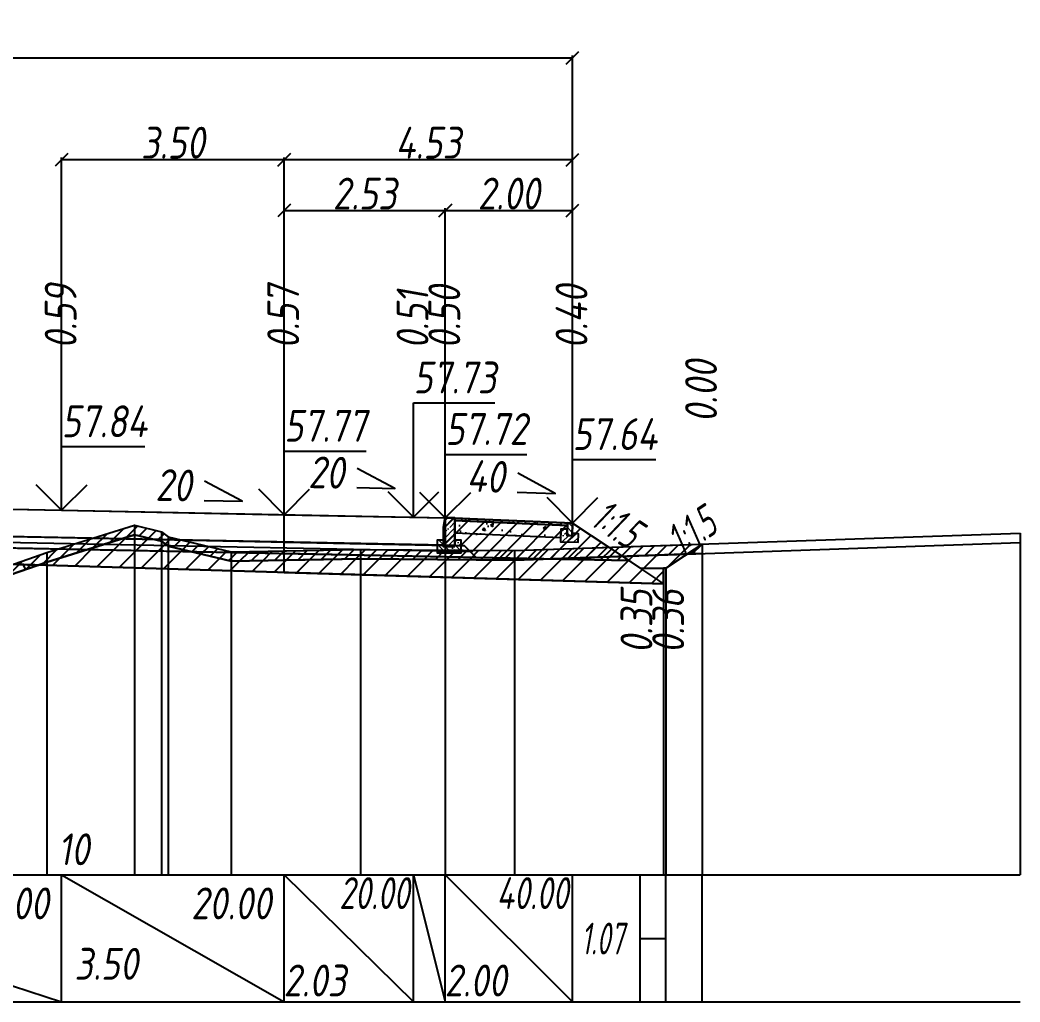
# Model space of a CAD drawing. Extents: x -717 to 1451, y -133302 to 233.
# Drawn here: x -217.2 to -138.6, y -73949.7 to -73872.5 of the extents above; entities that cross this region are included whole.
import ezdxf
from ezdxf.enums import TextEntityAlignment as Align

# ---------------------------------------------------------------- set-up
doc = ezdxf.new("R2010")
doc.units = 0
for name, color, linetype in [('КОД_399', 252, 'Continuous'), ('Код_514', 1, 'Continuous'), ('Контур_0', 7, 'Continuous'), ('Контур_2521', 7, 'Continuous'), ('Контур_2564', 7, 'Continuous'), ('Контур_2660', 7, 'Continuous'), ('Контур_2665', 7, 'Continuous'), ('Контур_400', 7, 'Continuous'), ('Контур_508', 7, 'Continuous'), ('Контур_512', 7, 'Continuous'), ('Контур_513', 7, 'Continuous'), ('Красный поперечник', 1, 'Continuous'), ('Объём_2501', 7, 'Continuous'), ('Объём_2564', 7, 'Continuous'), ('Объём_2650', 7, 'Continuous'), ('Объём_2660', 7, 'Continuous'), ('Объём_2661', 7, 'Continuous'), ('Объём_2662', 7, 'Continuous'), ('Объём_2663', 7, 'Continuous'), ('Объём_2664', 7, 'Continuous'), ('Объём_2665', 7, 'Continuous'), ('Объём_2666', 7, 'Continuous'), ('Откосы', 7, 'Continuous'), ('Отметки покрытия', 7, 'Continuous'), ('Рабочие отметки', 7, 'Continuous'), ('Слои выравнивания', 7, 'Continuous'), ('Таблица', 7, 'Continuous'), ('Уклоны проезжей части', 7, 'Continuous'), ('Черный поперечник', 3, 'Continuous')]:
    doc.layers.add(name, color=color, linetype=linetype)
for name, color, linetype, true_color in [('Контур_2540', 2, 'Continuous', 0xffff00), ('Контур_2560', 2, 'Continuous', 0xffff00), ('Контур_2561', 7, 'Continuous', 0xff8040), ('Контур_2562', 3, 'Continuous', 0x00ff00), ('Контур_2563', 7, 'Continuous', 0xff8000), ('Контур_2570', 7, 'Continuous', 0x80ff00), ('Контур_2736', 4, 'Continuous', 0x00ffff), ('Контур_402', 7, 'Continuous', 0xff6464), ('Контур_703', 4, 'Continuous', 0x00ffff), ('Контур_707', 4, 'Continuous', 0x00ffff), ('Контур_720', 131, 'Continuous', 0xaaffff), ('Объём_2500', 7, 'Continuous', 0xc0c0c0), ('Объём_2520', 7, 'Continuous', 0x80ffff), ('Объём_2540', 2, 'Continuous', 0xffff00), ('Объём_2560', 2, 'Continuous', 0xffff00), ('Объём_2561', 7, 'Continuous', 0xff8040), ('Объём_2562', 3, 'Continuous', 0x00ff00), ('Объём_2563', 7, 'Continuous', 0xff8000), ('Объём_2570', 7, 'Continuous', 0x80ff00), ('Объём_2600', 7, 'Continuous', 0x808000), ('Объём_2746', 2, 'Continuous', 0xffff00)]:
    doc.layers.add(name, color=color, linetype=linetype, true_color=true_color)
doc.styles.get("Standard").update_dxf_attribs({"font": 'txt', "height": 2.5})
doc.styles.add('М', font='romand.shx', dxfattribs={"width": 0.8, "oblique": 10, "height": 2.5})
doc.dimstyles.get("Standard").update_dxf_attribs({"dimtxt": 0.18, "dimasz": 0.18, "dimexe": 0.18, "dimexo": 0.0625, "dimgap": 0.09, "dimtad": 0, "dimtih": 1, "dimtoh": 1, "dimdec": 4, "dimzin": 0, "dimdsep": 46, "dimtxsty": 'Standard', "dimcen": 0.09, "dimadec": 0, "dimazin": 0, "dimtfac": 1, "dimtdec": 4, "dimtofl": 0, "dimtmove": 0, "dimatfit": 3, "dimfxl": 1, "dimtolj": 1, "dimtzin": 0, "dimarcsym": 0})
pattern_1 = [(0, (-450.9249, 7.3186), (1.42875, 0.8248891935), [0.9525, -1.905]), (120, (-450.9249, 7.3186), (-1.428749997, 0.824889199), [0.9525, -1.905]), (60, (-450.9249, 7.3186), (3e-09, 1.649778392), [-1.905, 0.9525])]

# ---------------------------------------------------------------- blocks, each defined once
blk = doc.blocks.new('_Oblique')
at = {"color": 0, "linetype": 'ByBlock', "lineweight": -2}
blk.add_line((-0.5, -0.5), (0.5, 0.5), dxfattribs=at)
blk = doc.blocks.new('*D3054')
at = {"color": 0, "lineweight": -2, "transparency": 16777216}
for p, q in [((-183.779, -73911.64), (-183.779, -73887.304)), ((-183.779, -73887.484), (-173.779, -73887.484)), ((-173.779, -73912.04), (-173.779, -73887.304))]:
    blk.add_line(p, q, dxfattribs=at)
at = {"layer": 'Defpoints', "color": 0, "transparency": 16777216}
for p in [(-173.779, -73887.484), (-183.779, -73911.702), (-173.779, -73912.102)]:
    blk.add_point(p, dxfattribs=at)
at = {"color": 0, "lineweight": -2, "transparency": 16777216, "rotation": 180}
blk.add_blockref('_Oblique', (-183.779, -73887.484), dxfattribs=at)
at = {"color": 0, "lineweight": -2, "transparency": 16777216}
blk.add_blockref('_Oblique', (-173.779, -73887.484), dxfattribs=at)
at = {"color": 0, "transparency": 16777216, "insert": (-178.779, -73886.144), "char_height": 2.5, "width": 0.72, "attachment_point": 5, "style": 'М'}
blk.add_mtext('\\A1;2.00', dxfattribs=at)
blk = doc.blocks.new('*D3056')
at = {"color": 0, "lineweight": -2, "transparency": 16777216}
for p, q in [((-196.446, -73911.386), (-196.446, -73887.304)), ((-196.446, -73887.484), (-183.779, -73887.484)), ((-183.779, -73911.64), (-183.779, -73887.304))]:
    blk.add_line(p, q, dxfattribs=at)
at = {"layer": 'Defpoints', "color": 0, "transparency": 16777216}
for p in [(-183.779, -73887.484), (-196.446, -73911.449), (-183.779, -73911.702)]:
    blk.add_point(p, dxfattribs=at)
at = {"color": 0, "lineweight": -2, "transparency": 16777216, "rotation": 180}
blk.add_blockref('_Oblique', (-196.446, -73887.484), dxfattribs=at)
at = {"color": 0, "lineweight": -2, "transparency": 16777216}
blk.add_blockref('_Oblique', (-183.779, -73887.484), dxfattribs=at)
at = {"color": 0, "transparency": 16777216, "insert": (-190.112, -73886.144), "char_height": 2.5, "width": 0.78, "attachment_point": 5, "style": 'М'}
blk.add_mtext('\\A1;2.53', dxfattribs=at)
blk = doc.blocks.new('*D3058')
at = {"color": 0, "lineweight": -2, "transparency": 16777216}
for p, q in [((-213.946, -73911.036), (-213.946, -73883.304)), ((-196.446, -73883.484), (-213.946, -73883.484)), ((-196.446, -73911.386), (-196.446, -73883.304))]:
    blk.add_line(p, q, dxfattribs=at)
at = {"layer": 'Defpoints', "color": 0, "transparency": 16777216}
for p in [(-213.946, -73883.484), (-213.946, -73911.099), (-196.446, -73911.449)]:
    blk.add_point(p, dxfattribs=at)
at = {"color": 0, "lineweight": -2, "transparency": 16777216, "rotation": 180}
blk.add_blockref('_Oblique', (-213.946, -73883.484), dxfattribs=at)
at = {"color": 0, "lineweight": -2, "transparency": 16777216}
blk.add_blockref('_Oblique', (-196.446, -73883.484), dxfattribs=at)
at = {"color": 0, "transparency": 16777216, "insert": (-205.196, -73882.144), "char_height": 2.5, "width": 0.75, "attachment_point": 5, "style": 'М'}
blk.add_mtext('\\A1;3.50', dxfattribs=at)
blk = doc.blocks.new('*D3059')
at = {"color": 0, "lineweight": -2, "transparency": 16777216}
for p, q in [((-196.446, -73911.386), (-196.446, -73883.304)), ((-173.779, -73883.484), (-196.446, -73883.484)), ((-173.779, -73912.04), (-173.779, -73883.304))]:
    blk.add_line(p, q, dxfattribs=at)
at = {"layer": 'Defpoints', "color": 0, "transparency": 16777216}
for p in [(-196.446, -73883.484), (-196.446, -73911.449), (-173.779, -73912.102)]:
    blk.add_point(p, dxfattribs=at)
at = {"color": 0, "lineweight": -2, "transparency": 16777216, "rotation": 180}
blk.add_blockref('_Oblique', (-196.446, -73883.484), dxfattribs=at)
at = {"color": 0, "lineweight": -2, "transparency": 16777216}
blk.add_blockref('_Oblique', (-173.779, -73883.484), dxfattribs=at)
at = {"color": 0, "transparency": 16777216, "insert": (-185.112, -73882.144), "char_height": 2.5, "width": 0.78, "attachment_point": 5, "style": 'М'}
blk.add_mtext('\\A1;4.53', dxfattribs=at)
blk = doc.blocks.new('*D3061')
at = {"color": 0, "lineweight": -2, "transparency": 16777216}
for p, q in [((-330.446, -73912.486), (-330.446, -73875.304)), ((-330.446, -73875.484), (-173.779, -73875.484)), ((-173.779, -73912.04), (-173.779, -73875.304))]:
    blk.add_line(p, q, dxfattribs=at)
at = {"layer": 'Defpoints', "color": 0, "transparency": 16777216}
for p in [(-173.779, -73875.484), (-330.446, -73912.549), (-173.779, -73912.102)]:
    blk.add_point(p, dxfattribs=at)
at = {"color": 0, "lineweight": -2, "transparency": 16777216, "rotation": 180}
blk.add_blockref('_Oblique', (-330.446, -73875.484), dxfattribs=at)
at = {"color": 0, "lineweight": -2, "transparency": 16777216}
blk.add_blockref('_Oblique', (-173.779, -73875.484), dxfattribs=at)
at = {"color": 0, "transparency": 16777216, "insert": (-252.112, -73874.144), "char_height": 2.5, "width": 0.9, "attachment_point": 5, "style": 'М'}
blk.add_mtext('\\A1;31.33', dxfattribs=at)
blk = doc.blocks.new('Тротуар1')
at = {"linetype": 'Continuous', "lineweight": 13}
h = blk.add_hatch(dxfattribs=at)
h.set_pattern_fill('ANSI35', scale=5, angle=90)
h.set_pattern_definition([(135, (-1541.6927, -4801.9416), (-0.88388348, -0.88388348), []), (135, (-1541.6927, -4801.0577), (-0.88388348, -0.88388348), [1.5625, -0.3125, 0, -0.3125])])
h.paths.add_polyline_path([(-16.72, -1.24), (-17.72, -1.24), (-17.72, -2.24), (-18.52, -2.24), (-18.52, -1.85), (-19.52, -1.89), (-19.52, -3.24), (-16.72, -3.24)])
h = blk.add_hatch(dxfattribs=at)
h.set_pattern_fill('ANSI35', scale=5)
h.set_pattern_definition([(45, (-1541.6927, -4800.4416), (-0.88388348, 0.88388348), []), (45, (-1540.8088, -4800.4416), (-0.88388348, 0.88388348), [1.5625, -0.3125, 0, -0.3125])])
h.paths.add_polyline_path([(-17.72, -0.24), (-18.52, -0.24), (-18.52, -2.24), (-17.72, -2.24)])
at = {"linetype": 'Continuous'}
h = blk.add_hatch(dxfattribs=at)
h.set_pattern_fill('ANSI31', color=256, scale=15, angle=45, style=0)
h.set_pattern_definition([(90, (-1932.1888, -4954.235), (-1.875, 3e-16), [])])
h.paths.add_polyline_path([(0, 0), (-17.72, -0.24), (-17.71, -0.63), (-11.04, -0.58), (0, -0.4)])
at = {"layer": 'КОД_399'}
h = blk.add_hatch(dxfattribs=at)
h.set_pattern_fill('AR-CONC', scale=0.7, angle=45, style=0)
h.set_pattern_definition([(95, (-1932.189, -4954.235), (3.860864, 3.2396496), [0.525, -5.775]), (40, (-1932.189, -4954.235), (-4.409945, 3.036377), [0.42, -4.62]), (145.45144, (-1931.867, -4953.965), (-0.549081, 6.2760265), [0.4461813, -4.907995]), (91.1842, (-1933.179, -4953.245), (6.101854, 4.4632964), [0.7875, -8.6625]), (141.63564, (-1932.67, -4952.873), (-0.1953, 9.447982), [0.669272, -7.361996]), (36.18416, (-1933.179, -4953.245), (-0.1953, 9.447982), [0.63, -6.93]), (66, (-1932.4363, -4952.9975), (4.947401, 0.9616773), [0.525, -5.775]), (11, (-1932.4363, -4952.9975), (-2.38496, 4.793659), [0.42, -4.62]), (116.45144, (-1932.024, -4952.9174), (2.562441, 5.7553363), [0.4461813, -4.907995]), (82.5, (-1932.1888, -4954.235), (-1.5875523, 1.7079287), [0, -4.564, 0, -4.69, 0, -4.6375]), (52.5, (-1932.1888, -4954.235), (-0.6501106, 3.2543661), [0, -2.674, 0, -4.459, 0, -1.7675]), (12.5, (-1933.2926, -4955.3388), (2.7539272, 2.5306453), [0, -1.75, 0, -5.46, 0, -7.245]), (2.5, (-1933.7876, -4955.8337), (2.3911299, 3.3821186), [0, -2.275, 0, -3.626, 0, -5.145])])
h.paths.add_polyline_path([(0, -0.4), (-17.71, -0.63), (-17.72, -1.24), (-16.71, -1.24), (-16.72, -2.62), (-0.07, -2.41)])
at = {"linetype": 'Continuous'}
blk.add_lwpolyline([(-17.72, -1.24), (-16.72, -1.24), (-16.72, -3.24), (-19.52, -3.24), (-19.52, -1.89), (-18.52, -1.85)], dxfattribs=at)
at = {"color": 7, "lineweight": 30}
for points in [[(-18.52, -0.24), (-18.52, -2.24), (-17.72, -2.24), (-17.72, -0.24), (-18.52, -0.24)], [(-8.6, -0.53), (0, -0.4)]]:
    blk.add_lwpolyline(points, dxfattribs=at)
for points in [[(0, 0), (-17.72, -0.24), (-17.72, -0.63), (0, -0.4)], [(0, -0.4), (-17.71, -0.63), (-17.72, -1.24), (-16.71, -1.24), (-16.72, -2.62), (-0.07, -2.39)]]:
    blk.add_lwpolyline(points, close=True)
blk = doc.blocks.new('БР100.30.18')
at = {"linetype": 'Continuous', "lineweight": 13}
h = blk.add_hatch(dxfattribs=at)
h.set_pattern_fill('ANSI35', scale=5)
h.set_pattern_definition([(45, (-1504.996, -4799.2297), (-0.88388348, 0.88388348), []), (45, (-1504.1121, -4799.2297), (-0.88388348, 0.88388348), [1.5625, -0.3125, 0, -0.3125])])
h.paths.add_polyline_path([(0.3, 3.47), (1.8, 3.47), (1.8, -1.03), (0, -1.03), (0, 1.97)])
h = blk.add_hatch(dxfattribs=at)
h.set_pattern_fill('ANSI35', scale=5, angle=90)
h.set_pattern_definition([(135, (-1504.996, -4800.7297), (-0.88388348, -0.88388348), []), (135, (-1504.996, -4799.8458), (-0.88388348, -0.88388348), [1.5625, -0.3125, 0, -0.3125])])
h.paths.add_polyline_path([(-1, -0.03), (0, -0.03), (0, -1.03), (1.8, -1.03), (1.8, -0.03), (2.8, -0.03), (2.8, -2.03), (-1, -2.03)])
at = {"color": 7, "lineweight": 30}
blk.add_lwpolyline([(1.8, -1.03), (0, -1.03), (0, 1.97), (0.3, 3.47), (1.8, 3.47)], close=True, dxfattribs=at)
at = {"linetype": 'Continuous'}
blk.add_lwpolyline([(0, -0.03), (-1, -0.03), (-1, -2.03), (2.8, -2.03), (2.8, -0.03), (1.8, -0.03)], dxfattribs=at)

msp = doc.modelspace()

# ---------------------------------------------------------------- hatches: boundary and pattern name
at = {"layer": 'Объём_2563'}
h = msp.add_hatch(dxfattribs=at)
h.set_pattern_fill('ANSI31', color=256, scale=0.3)
h.set_pattern_definition([(45, (-450.9249, 7.3186), (-0.673519209, 0.673519209), [])])
h.paths.add_polyline_path([(-181.361, -73914.738), (-182.279, -73913.82), (-183.779, -73913.79), (-183.779, -73911.64), (-173.779, -73912.04), (-169.372, -73914.978)])
at = {"layer": 'Объём_2570'}
h = msp.add_hatch(dxfattribs=at)
h.set_pattern_fill('ANSI31', color=256, scale=0.2)
h.set_pattern_definition([(45, (-450.9249, 7.3186), (-0.449012806, 0.449012806), [])])
h.paths.add_polyline_path([(-163.597, -73914.439), (-178.35, -73914.947), (-190.444, -73914.858), (-200.612, -73915.041), (-205.569, -73913.869), (-206.082, -73913.47), (-208.225, -73912.954), (-215.101, -73915.106), (-220.144, -73916.85), (-227.171, -73915.347), (-228.578, -73915.014), (-228.578, -73914.264), (-227.171, -73914.597), (-220.144, -73916.1), (-215.101, -73914.356), (-208.225, -73912.204), (-206.082, -73912.72), (-205.569, -73913.119), (-200.612, -73914.291), (-190.444, -73914.108), (-178.35, -73914.197), (-163.597, -73913.689)])
at = {"layer": 'Объём_2600'}
h = msp.add_hatch(dxfattribs=at)
h.set_pattern_fill('ANSI31', color=6, scale=0.4)
h.set_pattern_definition([(45, (-450.9249, 7.3186), (-0.898025612, 0.898025612), [])])
h.paths.add_polyline_path([(-166.451, -73915.591), (-166.618, -73915.591), (-166.618, -73916.814), (-215.774, -73915.339), (-215.101, -73915.106), (-208.225, -73912.954), (-206.082, -73913.47), (-205.569, -73913.869), (-200.612, -73915.041), (-190.444, -73914.858), (-178.35, -73914.947), (-164.784, -73914.479)])
h = msp.add_hatch(dxfattribs=at)
h.set_pattern_fill('HONEY', color=5, scale=0.3)
h.set_pattern_definition(pattern_1)
h.paths.add_polyline_path([(-164.784, -73914.479), (-163.597, -73913.689), (-163.597, -73914.439)])
h = msp.add_hatch(dxfattribs=at)
h.set_pattern_fill('HONEY', color=5, scale=0.3)
h.set_pattern_definition(pattern_1)
h.paths.add_polyline_path([(-220.144, -73916.85), (-227.171, -73915.347), (-228.578, -73915.014), (-228.578, -73914.955), (-215.774, -73915.339)])

# ---------------------------------------------------------------- linework, layer by layer
at = {"layer": 'Код_514'}
for p, q in [((-244.696, -73939.681), (-213.946, -73949.681)), ((-213.946, -73949.681), (-213.946, -73939.681)), ((-213.946, -73939.681), (-196.446, -73949.681)), ((-196.446, -73949.681), (-196.446, -73939.681)), ((-196.446, -73939.681), (-186.279, -73949.681)), ((-186.279, -73949.681), (-186.279, -73939.681)), ((-186.279, -73939.681), (-183.779, -73949.681)), ((-183.779, -73949.681), (-183.779, -73939.681)), ((-183.779, -73939.681), (-173.779, -73949.681)), ((-173.779, -73949.681), (-173.779, -73939.681)), ((-168.451, -73949.681), (-168.451, -73939.681)), ((-166.451, -73949.681), (-166.451, -73939.681)), ((-163.597, -73949.681), (-163.597, -73939.681)), ((-168.451, -73944.681), (-166.451, -73944.681))]:
    msp.add_line(p, q, dxfattribs=at)
at = {"layer": 'Контур_0', "color": 18, "true_color": 0x000000, "flags": 128}
for points in [[(-213.946, -73911.036), (-183.779, -73911.64), (-183.779, -73913.79), (-244.696, -73912.571), (-244.696, -73910.421), (-213.946, -73911.036), (-213.946, -73911.036)], [(-213.946, -73913.186), (-182.279, -73913.82), (-181.361, -73914.738), (-244.696, -73913.471), (-244.696, -73912.571), (-213.946, -73913.186), (-213.946, -73913.186)], [(-183.779, -73913.79), (-182.279, -73913.82), (-181.361, -73914.738), (-169.372, -73914.978)]]:
    msp.add_lwpolyline(points, dxfattribs=at)
at = {"layer": 'Контур_2521', "color": 18, "true_color": 0x000000, "flags": 128}
msp.add_lwpolyline([(-244.696, -73913.021), (-181.82, -73914.279)], dxfattribs=at)
at = {"layer": 'Контур_2540', "flags": 128}
msp.add_lwpolyline([(-166.618, -73916.814), (-244.696, -73914.471), (-244.696, -73913.471), (-169.372, -73914.978), (-166.618, -73916.814), (-166.618, -73916.814)], dxfattribs=at)
at = {"layer": 'Контур_2560', "flags": 128}
msp.add_lwpolyline([(-183.779, -73911.64), (-173.779, -73912.04), (-173.779, -73912.04), (-173.779, -73912.04)], dxfattribs=at)
at = {"layer": 'Контур_2561', "flags": 128}
msp.add_lwpolyline([(-183.779, -73911.64), (-183.779, -73911.64), (-173.779, -73912.04), (-173.779, -73912.04), (-183.779, -73911.64)], dxfattribs=at)
at = {"layer": 'Контур_2562', "flags": 128}
msp.add_lwpolyline([(-173.779, -73912.04), (-173.779, -73912.04), (-173.779, -73912.04), (-173.779, -73912.04), (-173.779, -73912.04)], dxfattribs=at)
at = {"layer": 'Контур_2563', "flags": 128}
msp.add_lwpolyline([(-181.361, -73914.738), (-182.279, -73913.82), (-183.779, -73913.79), (-183.779, -73911.64), (-173.779, -73912.04), (-169.372, -73914.978), (-181.361, -73914.738), (-181.361, -73914.738)], dxfattribs=at)
at = {"layer": 'Контур_2564', "flags": 128}
msp.add_lwpolyline([(-183.779, -73911.64), (-173.779, -73912.04)], dxfattribs=at)
at = {"layer": 'Контур_2570', "flags": 128}
msp.add_lwpolyline([(-271.988, -73912.867), (-244.731, -73913.33), (-244.696, -73913.331), (-238.294, -73913.446), (-236.512, -73913.601), (-228.578, -73914.264), (-228.578, -73915.014), (-227.171, -73915.347), (-220.144, -73916.85), (-215.101, -73915.106), (-208.225, -73912.954), (-206.082, -73913.47), (-205.569, -73913.869), (-200.612, -73915.041), (-190.444, -73914.858), (-178.35, -73914.947), (-138.597, -73913.577)], dxfattribs=at)
at = {"layer": 'Контур_2660', "flags": 128}
msp.add_lwpolyline([(-244.696, -73914.471), (-166.618, -73916.814)], dxfattribs=at)
at = {"layer": 'Контур_2665', "flags": 128}
msp.add_lwpolyline([(-173.779, -73912.04), (-173.779, -73912.04)], dxfattribs=at)
at = {"layer": 'Контур_2736', "flags": 128}
msp.add_lwpolyline([(-173.779, -73912.04), (-170.927, -73913.941), (-170.927, -73913.941), (-168.451, -73915.591)], dxfattribs=at)
at = {"layer": 'Контур_400', "flags": 128}
msp.add_lwpolyline([(-244.696, -73910.421), (-213.946, -73911.036), (-196.446, -73911.386), (-196.446, -73911.386), (-196.446, -73911.386), (-196.446, -73911.386), (-186.279, -73911.59), (-186.279, -73911.59), (-183.779, -73911.64)], dxfattribs=at)
at = {"layer": 'Контур_402', "flags": 128}
msp.add_lwpolyline([(-337.604, -73917.258), (-304.113, -73916.254), (-304.113, -73913.76), (-265.231, -73912.982), (-265.231, -73913.032), (-263.879, -73913.005), (-263.879, -73913.055), (-262.527, -73913.028), (-244.731, -73913.33), (-244.696, -73913.331), (-244.696, -73914.471), (-166.618, -73916.814)], dxfattribs=at)
at = {"layer": 'Контур_508', "flags": 128}
msp.add_lwpolyline([(-340.184, -73918.979), (-337.604, -73917.258), (-304.113, -73916.254), (-304.113, -73913.76), (-265.231, -73912.982), (-265.231, -73913.032), (-263.879, -73913.005), (-263.879, -73913.055), (-262.527, -73913.028), (-244.731, -73913.33), (-244.696, -73913.331), (-244.696, -73914.471), (-166.618, -73916.814), (-166.618, -73915.591), (-166.451, -73915.591), (-163.597, -73913.689)], dxfattribs=at)
at = {"layer": 'Контур_512', "flags": 128}
msp.add_lwpolyline([(-244.696, -73914.471), (-166.618, -73916.814), (-166.618, -73915.591), (-166.451, -73915.591), (-163.597, -73913.689)], dxfattribs=at)
at = {"layer": 'Контур_513', "flags": 128}
msp.add_lwpolyline([(-340.184, -73918.979), (-337.604, -73917.258), (-304.113, -73916.254), (-304.113, -73913.76), (-265.231, -73912.982), (-265.231, -73913.032), (-263.879, -73913.005), (-263.879, -73913.055), (-262.527, -73913.028), (-244.731, -73913.33), (-244.696, -73913.331), (-244.696, -73914.471), (-166.618, -73916.814), (-166.618, -73915.591), (-166.451, -73915.591), (-163.597, -73913.689)], dxfattribs=at)
at = {"layer": 'Контур_703', "flags": 128}
for points in [[(-173.779, -73912.04), (-170.927, -73913.941)], [(-170.927, -73913.941), (-168.451, -73915.591)]]:
    msp.add_lwpolyline(points, dxfattribs=at)
at = {"layer": 'Контур_707', "flags": 128}
msp.add_lwpolyline([(-166.451, -73915.591), (-163.597, -73913.689)], dxfattribs=at)
at = {"layer": 'Контур_720', "flags": 128}
msp.add_lwpolyline([(-168.451, -73915.591), (-166.451, -73915.591)], dxfattribs=at)
at = {"layer": 'Красный поперечник'}
for p, q in [((-244.696, -73910.421), (-213.946, -73911.036)), ((-213.946, -73911.036), (-196.446, -73911.386)), ((-196.446, -73911.386), (-186.279, -73911.59)), ((-186.279, -73911.59), (-183.779, -73911.64)), ((-183.779, -73911.64), (-173.779, -73912.04)), ((-173.779, -73912.04), (-168.451, -73915.591)), ((-166.451, -73915.591), (-163.597, -73913.689)), ((-163.597, -73913.689), (-163.597, -73939.681)), ((-168.451, -73915.591), (-166.451, -73915.591)), ((-166.618, -73915.591), (-166.618, -73939.681)), ((-166.451, -73915.591), (-166.451, -73939.681)), ((-166.618, -73916.814), (-166.618, -73939.681))]:
    msp.add_line(p, q, dxfattribs=at)
at = {"layer": 'Объём_2500', "color": 18, "true_color": 0x000000, "flags": 128}
for points in [[(-213.946, -73911.036), (-183.779, -73911.64), (-183.779, -73913.79), (-244.696, -73912.571), (-244.696, -73910.421), (-213.946, -73911.036), (-213.946, -73911.036)], [(-196.446, -73911.386), (-183.779, -73911.64), (-183.779, -73913.79), (-196.446, -73913.536), (-196.446, -73911.386)]]:
    msp.add_lwpolyline(points, dxfattribs=at)
at = {"layer": 'Объём_2501', "flags": 128}
for points in [[(-244.696, -73910.421), (-213.946, -73911.036), (-196.446, -73911.386), (-196.446, -73911.386), (-196.446, -73911.386), (-196.446, -73911.386), (-186.279, -73911.59), (-186.279, -73911.59), (-183.779, -73911.64)], [(-196.446, -73911.386), (-186.279, -73911.59), (-186.279, -73911.59), (-183.779, -73911.64)]]:
    msp.add_lwpolyline(points, dxfattribs=at)
at = {"layer": 'Объём_2520', "color": 250, "flags": 128}
for points in [[(-213.946, -73913.186), (-182.279, -73913.82), (-181.361, -73914.738), (-244.696, -73913.471), (-244.696, -73912.571), (-213.946, -73913.186), (-213.946, -73913.186)], [(-196.446, -73913.536), (-182.279, -73913.82), (-181.361, -73914.738), (-196.446, -73914.436), (-196.446, -73913.536)]]:
    msp.add_lwpolyline(points, dxfattribs=at)
at = {"layer": 'Объём_2540', "flags": 128}
for points in [[(-166.618, -73916.814), (-244.696, -73914.471), (-244.696, -73913.471), (-169.372, -73914.978), (-166.618, -73916.814), (-166.618, -73916.814)], [(-196.446, -73914.436), (-169.372, -73914.978), (-166.618, -73916.814), (-166.618, -73916.814), (-166.618, -73916.814), (-196.446, -73915.919), (-196.446, -73914.436)]]:
    msp.add_lwpolyline(points, dxfattribs=at)
at = {"layer": 'Объём_2560', "flags": 128}
msp.add_lwpolyline([(-183.779, -73911.64), (-173.779, -73912.04), (-173.779, -73912.04), (-173.779, -73912.04)], dxfattribs=at)
msp.add_lwpolyline([(-183.779, -73911.64), (-173.779, -73912.04), (-173.779, -73912.04), (-173.779, -73912.04)], dxfattribs=at)
at = {"layer": 'Объём_2561', "flags": 128}
msp.add_lwpolyline([(-183.779, -73911.64), (-183.779, -73911.64), (-173.779, -73912.04), (-173.779, -73912.04), (-183.779, -73911.64)], dxfattribs=at)
msp.add_lwpolyline([(-183.779, -73911.64), (-183.779, -73911.64), (-173.779, -73912.04), (-173.779, -73912.04), (-183.779, -73911.64)], dxfattribs=at)
at = {"layer": 'Объём_2562', "flags": 128}
msp.add_lwpolyline([(-173.779, -73912.04), (-173.779, -73912.04), (-173.779, -73912.04), (-173.779, -73912.04), (-173.779, -73912.04)], dxfattribs=at)
msp.add_lwpolyline([(-173.779, -73912.04), (-173.779, -73912.04), (-173.779, -73912.04), (-173.779, -73912.04), (-173.779, -73912.04)], dxfattribs=at)
at = {"layer": 'Объём_2563', "color": 250, "flags": 128}
msp.add_lwpolyline([(-181.361, -73914.738), (-182.279, -73913.82), (-183.779, -73913.79), (-183.779, -73911.64), (-173.779, -73912.04), (-169.372, -73914.978), (-181.361, -73914.738), (-181.361, -73914.738)], dxfattribs=at)
msp.add_lwpolyline([(-181.361, -73914.738), (-182.279, -73913.82), (-183.779, -73913.79), (-183.779, -73911.64), (-173.779, -73912.04), (-169.372, -73914.978), (-181.361, -73914.738), (-181.361, -73914.738)], dxfattribs=at)
at = {"layer": 'Объём_2564', "flags": 128}
msp.add_lwpolyline([(-183.779, -73911.64), (-173.779, -73912.04)], dxfattribs=at)
msp.add_lwpolyline([(-183.779, -73911.64), (-173.779, -73912.04)], dxfattribs=at)
at = {"layer": 'Объём_2570', "flags": 128}
for points in [[(-163.597, -73914.439), (-178.35, -73914.947), (-190.444, -73914.858), (-200.612, -73915.041), (-205.569, -73913.869), (-206.082, -73913.47), (-208.225, -73912.954), (-215.101, -73915.106), (-220.144, -73916.85), (-227.171, -73915.347), (-228.578, -73915.014), (-228.578, -73914.264), (-227.171, -73914.597), (-220.144, -73916.1), (-215.101, -73914.356), (-208.225, -73912.204), (-206.082, -73912.72), (-205.569, -73913.119), (-200.612, -73914.291), (-190.444, -73914.108), (-178.35, -73914.197), (-163.597, -73913.689), (-163.597, -73914.439), (-163.597, -73914.439)], [(-196.446, -73914.216), (-190.444, -73914.108), (-178.35, -73914.197), (-163.597, -73913.689), (-163.597, -73914.439), (-163.597, -73914.439), (-163.597, -73914.439), (-178.35, -73914.947), (-190.444, -73914.858), (-196.446, -73914.966), (-196.446, -73914.216)]]:
    msp.add_lwpolyline(points, dxfattribs=at)
at = {"layer": 'Объём_2600', "color": 5, "flags": 128}
for points in [[(-164.784, -73914.479), (-163.597, -73913.689), (-163.597, -73914.439), (-164.784, -73914.479), (-164.784, -73914.479)], [(-164.784, -73914.479), (-163.597, -73913.689), (-163.597, -73914.439), (-164.784, -73914.479), (-164.784, -73914.479)], [(-220.144, -73916.85), (-227.171, -73915.347), (-228.578, -73915.014), (-228.578, -73914.955), (-215.774, -73915.339), (-220.144, -73916.85), (-220.144, -73916.85)]]:
    msp.add_lwpolyline(points, dxfattribs=at)
at = {"layer": 'Объём_2650', "color": 6, "flags": 128}
for points in [[(-166.451, -73915.591), (-166.618, -73915.591), (-166.618, -73916.814), (-215.774, -73915.339), (-215.101, -73915.106), (-208.225, -73912.954), (-206.082, -73913.47), (-205.569, -73913.869), (-200.612, -73915.041), (-190.444, -73914.858), (-178.35, -73914.947), (-164.784, -73914.479), (-166.451, -73915.591), (-166.451, -73915.591)], [(-196.446, -73914.966), (-190.444, -73914.858), (-178.35, -73914.947), (-164.784, -73914.479), (-166.451, -73915.591), (-166.451, -73915.591), (-166.451, -73915.591), (-166.618, -73915.591), (-166.618, -73916.814), (-196.446, -73915.919), (-196.446, -73914.966)]]:
    msp.add_lwpolyline(points, dxfattribs=at)
at = {"layer": 'Объём_2660', "flags": 128}
for points in [[(-244.696, -73914.471), (-166.618, -73916.814)], [(-196.446, -73915.919), (-166.618, -73916.814)]]:
    msp.add_lwpolyline(points, dxfattribs=at)
at = {"layer": 'Объём_2661', "flags": 128}
msp.add_lwpolyline([(-173.779, -73912.04), (-170.927, -73913.941), (-168.451, -73915.591)], dxfattribs=at)
msp.add_lwpolyline([(-173.779, -73912.04), (-170.927, -73913.941), (-168.451, -73915.591)], dxfattribs=at)
at = {"layer": 'Объём_2662', "flags": 128}
msp.add_lwpolyline([(-166.451, -73915.591), (-163.597, -73913.689)], dxfattribs=at)
msp.add_lwpolyline([(-166.451, -73915.591), (-163.597, -73913.689)], dxfattribs=at)
at = {"layer": 'Объём_2663', "flags": 128}
msp.add_lwpolyline([(-168.451, -73915.591), (-166.451, -73915.591)], dxfattribs=at)
msp.add_lwpolyline([(-168.451, -73915.591), (-166.451, -73915.591)], dxfattribs=at)
at = {"layer": 'Объём_2664', "flags": 128}
msp.add_lwpolyline([(-168.451, -73915.591), (-166.451, -73915.591)], dxfattribs=at)
msp.add_lwpolyline([(-168.451, -73915.591), (-166.451, -73915.591)], dxfattribs=at)
at = {"layer": 'Объём_2665', "flags": 128}
msp.add_lwpolyline([(-173.779, -73912.04), (-173.779, -73912.04)], dxfattribs=at)
msp.add_lwpolyline([(-173.779, -73912.04), (-173.779, -73912.04)], dxfattribs=at)
at = {"layer": 'Объём_2666', "flags": 128}
msp.add_lwpolyline([(-173.779, -73912.04), (-170.927, -73913.941), (-170.927, -73913.941), (-168.451, -73915.591)], dxfattribs=at)
msp.add_lwpolyline([(-173.779, -73912.04), (-170.927, -73913.941), (-170.927, -73913.941), (-168.451, -73915.591)], dxfattribs=at)
at = {"layer": 'Объём_2746', "flags": 128}
for points in [[(-205.569, -73913.869), (-200.612, -73915.041), (-190.444, -73914.858), (-178.35, -73914.947), (-169.857, -73914.654), (-168.451, -73915.591), (-166.618, -73915.591), (-166.618, -73916.814), (-215.774, -73915.339), (-215.101, -73915.106), (-208.225, -73912.954), (-206.082, -73913.47), (-205.569, -73913.869), (-205.569, -73913.869)], [(-196.446, -73914.966), (-190.444, -73914.858), (-178.35, -73914.947), (-169.857, -73914.654), (-168.451, -73915.591), (-166.618, -73915.591), (-166.618, -73916.814), (-196.446, -73915.919), (-196.446, -73914.966)]]:
    msp.add_lwpolyline(points, dxfattribs=at)
at = {"layer": 'Отметки покрытия', "color": 1}
for p, q in [((-186.279, -73911.59), (-186.279, -73902.59)), ((-186.279, -73902.59), (-179.879, -73902.59)), ((-213.946, -73911.036), (-213.946, -73906.036)), ((-213.946, -73906.036), (-207.396, -73906.036)), ((-196.446, -73911.386), (-196.446, -73906.386)), ((-196.446, -73906.386), (-189.996, -73906.386)), ((-183.779, -73911.64), (-183.779, -73906.64)), ((-183.779, -73906.64), (-177.379, -73906.64)), ((-173.779, -73912.04), (-173.779, -73907.04)), ((-173.779, -73907.04), (-167.229, -73907.04)), ((-213.946, -73911.036), (-215.946, -73909.036)), ((-213.946, -73911.036), (-211.946, -73909.036)), ((-196.446, -73911.386), (-198.446, -73909.386)), ((-196.446, -73911.386), (-194.446, -73909.386)), ((-186.279, -73911.59), (-188.279, -73909.59)), ((-186.279, -73911.59), (-184.279, -73909.59)), ((-183.779, -73911.64), (-185.779, -73909.64)), ((-183.779, -73911.64), (-181.779, -73909.64)), ((-173.779, -73912.04), (-175.779, -73910.04)), ((-173.779, -73912.04), (-171.779, -73910.04))]:
    msp.add_line(p, q, dxfattribs=at)
at = {"layer": 'Слои выравнивания'}
msp.add_line((-183.779, -73911.64), (-183.779, -73939.681), dxfattribs=at)
at = {"layer": 'Таблица'}
for p, q in [((-365.184, -73939.681), (-138.597, -73939.681)), ((-365.184, -73949.681), (-138.597, -73949.681))]:
    msp.add_line(p, q, dxfattribs=at)
at = {"layer": 'Уклоны проезжей части', "color": 1, "flags": 128}
for points in [[(-190.738, -73909.257), (-187.738, -73909.317), (-190.708, -73907.757)], [(-178.14, -73909.606), (-175.143, -73909.726), (-178.08, -73908.108)], [(-202.748, -73910.258), (-199.749, -73910.318), (-202.718, -73908.759)]]:
    msp.add_lwpolyline(points, dxfattribs=at)
at = {"layer": 'Черный поперечник', "color": 7}
for p, q in [((-208.225, -73912.204), (-208.225, -73939.681)), ((-206.082, -73912.72), (-206.082, -73939.681)), ((-138.597, -73912.827), (-138.597, -73939.681)), ((-205.569, -73913.119), (-205.569, -73939.681)), ((-215.101, -73914.356), (-215.101, -73939.681)), ((-200.612, -73914.291), (-200.612, -73939.681)), ((-190.444, -73914.108), (-190.444, -73939.681)), ((-178.35, -73914.197), (-178.35, -73939.681))]:
    msp.add_line(p, q, dxfattribs=at)
at = {"layer": 'Черный поперечник', "flags": 128}
msp.add_lwpolyline([(-271.988, -73912.867), (-244.731, -73913.33), (-244.696, -73913.331), (-238.294, -73913.446), (-236.512, -73913.601), (-228.578, -73914.264), (-227.171, -73914.597), (-220.144, -73916.1), (-215.101, -73914.356), (-208.225, -73912.204), (-206.082, -73912.72), (-205.569, -73913.119), (-200.612, -73914.291), (-190.444, -73914.108), (-178.35, -73914.197), (-138.597, -73912.827)], dxfattribs=at)

# ---------------------------------------------------------------- block references
at = {"lineweight": 18, "xscale": 0.5, "yscale": 0.5, "zscale": 0.5, "rotation": 359.9444632229611}
msp.add_blockref('БР100.30.18', (-183.931, -73913.373), dxfattribs=at)
at = {"xscale": -0.4999999999999981, "yscale": 0.4999999999999997, "zscale": 0.4999999999999997, "rotation": 358.2855609405552}
msp.add_blockref('Тротуар1', (-183.029, -73911.64), dxfattribs=at)

# ---------------------------------------------------------------- texts
at = {"layer": 'Код_514', "style": 'М', "oblique": 10}
for s, width, p in [('20.00', 0.7, (-186.594, -73939.875)), ('40.00', 0.7, (-174.094, -73939.875)), ('20.00', 0.8, (-214.946, -73940.681)), ('20.00', 0.8, (-197.446, -73940.681))]:
    msp.add_text(s, height=2.5, dxfattribs=dict(at, width=width)).set_placement(p, align=Align.TOP_RIGHT)
at = {"layer": 'Код_514', "style": 'М', "oblique": 10, "width": 0.6}
msp.add_text('1.07', height=2.5, dxfattribs=at).set_placement((-171.417, -73944.697), align=Align.MIDDLE_CENTER)
at = {"layer": 'Код_514', "style": 'М', "oblique": 10, "width": 0.8}
for s, p in [('3.50', (-212.946, -73948.681)), ('2.03', (-196.503, -73949.99)), ('2.00', (-183.836, -73949.99))]:
    msp.add_text(s, height=2.5, dxfattribs=at).set_placement(p, align=Align.BOTTOM_LEFT)
at = {"layer": 'Откосы', "color": 1, "style": 'М', "oblique": 10}
for s, rotation, width, p in [('20', 358.85423, 0.8, (-193.165, -73910.067)), ('40', 357.70938, 0.8, (-180.666, -73910.365)), ('20', 358.85423, 0.8, (-205.176, -73911.068)), ('1:1.5', 33.69007, 0.6, (-163.299, -73914.302)), ('1:1.5', 326.30994, 0.6, (-171.376, -73913.779))]:
    msp.add_text(s, height=2.5, rotation=rotation, dxfattribs=dict(at, width=width)).set_placement(p, align=Align.BOTTOM_CENTER)
at = {"layer": 'Отметки покрытия', "color": 1, "style": 'М', "oblique": 10, "width": 0.8}
for s, p in [('57.73', (-186.279, -73902.597)), ('57.84', (-213.946, -73906.044)), ('57.77', (-196.446, -73906.394)), ('57.72', (-183.779, -73906.647)), ('57.64', (-173.779, -73907.047))]:
    msp.add_text(s, height=2.5, dxfattribs=at).set_placement(p, align=Align.BOTTOM_LEFT)
at = {"layer": 'Рабочие отметки', "color": 1, "style": 'М', "oblique": 10, "width": 0.8}
for s, p in [('0.59', (-214.024, -73898.34)), ('0.57', (-196.524, -73898.34)), ('0.40', (-173.857, -73898.34)), ('0.51', (-186.357, -73898.34)), ('0.50', (-183.857, -73898.34)), ('0.00', (-163.675, -73904.119))]:
    msp.add_text(s, height=2.5, rotation=90, dxfattribs=at).set_placement(p, align=Align.MIDDLE_LEFT)
for s, p in [('0.35', (-168.755, -73917.25)), ('0.36', (-166.255, -73917.25))]:
    msp.add_text(s, height=2.5, rotation=90, dxfattribs=at).set_placement(p, align=Align.MIDDLE_RIGHT)
at = {"layer": 'Слои выравнивания', "style": 'М', "oblique": 10, "width": 0.8}
msp.add_text('10', height=2.5, dxfattribs=at).set_placement((-212.992, -73939.681), align=Align.BOTTOM_CENTER)

# ---------------------------------------------------------------- dimensions: what is measured, and where the dimension line sits
at = {"color": 5}
for base, p1, p2, picture, middle in [((-173.779, -73875.484), (-330.446, -73912.549), (-173.779, -73912.102), '*D3061', (-252.112, -73874.144)), ((-183.779, -73887.484), (-196.446, -73911.449), (-183.779, -73911.702), '*D3056', (-190.112, -73886.144)), ((-173.779, -73887.484), (-183.779, -73911.702), (-173.779, -73912.102), '*D3054', (-178.779, -73886.144))]:
    dim = msp.add_linear_dim(base=base, p1=p1, p2=p2, angle=180, dimstyle='Standard', override={"dimtxt": 2.5, "dimasz": 1, "dimtad": 1, "dimdec": 2, "dimlfac": 0.2, "dimtxsty": 'М', "dimblk1": 'Oblique', "dimblk2": 'Oblique', "dimsah": 1}, dxfattribs=at)
    dim.commit()
    dim.dimension.update_dxf_attribs({"geometry": picture, "text_midpoint": middle})
for base, p1, p2, picture, middle in [((-213.946, -73883.484), (-196.446, -73911.449), (-213.946, -73911.099), '*D3058', (-205.196, -73882.144)), ((-196.446, -73883.484), (-173.779, -73912.102), (-196.446, -73911.449), '*D3059', (-185.112, -73882.144))]:
    dim = msp.add_linear_dim(base=base, p1=p1, p2=p2, dimstyle='Standard', override={"dimtxt": 2.5, "dimasz": 1, "dimtad": 1, "dimdec": 2, "dimlfac": 0.2, "dimtxsty": 'М', "dimblk1": 'Oblique', "dimblk2": 'Oblique', "dimsah": 1}, dxfattribs=at)
    dim.commit()
    dim.dimension.update_dxf_attribs({"geometry": picture, "text_midpoint": middle})

doc.saveas('drawing.dxf')
